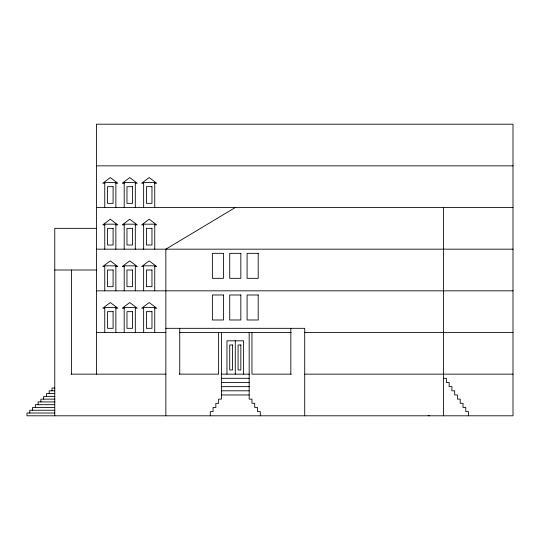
<?xml version="1.0" encoding="UTF-8"?>
<svg xmlns="http://www.w3.org/2000/svg" width="540" height="540" viewBox="0 0 540 540"><rect width="100%" height="100%" fill="white"/><g stroke="black" fill="none" stroke-linecap="round" stroke-linejoin="round"><path stroke-width="0.81" d="M235.285 207.515L165.854 249.169L165.854 415.8M96.431 165.854L513 165.854M104.76 183.215L102.803 183.215L110.315 177.579L117.828 183.215L115.871 183.215M124.2 183.215L122.243 183.215L129.755 177.579L137.268 183.215L135.311 183.215M143.64 183.215L141.683 183.215L149.195 177.579L156.708 183.215L154.751 183.215M96.431 207.515L513 207.515M143.64 224.174L154.751 224.174L154.751 249.169M104.76 224.87L102.803 224.87L110.315 219.233L117.828 224.87L115.871 224.87M124.2 224.87L122.243 224.87L129.755 219.233L137.268 224.87L135.311 224.87M143.64 224.87L141.683 224.87L149.195 219.233L156.708 224.87L154.751 224.87M96.431 228.346L54.77 228.346L54.77 415.8M96.431 249.169L513 249.169M104.76 266.531L102.803 266.531L110.315 260.894L117.828 266.531L115.871 266.531M124.2 266.531L122.243 266.531L129.755 260.894L137.268 266.531L135.311 266.531M143.64 266.531L141.683 266.531L149.195 260.894L156.708 266.531L154.751 266.531M54.77 270L96.431 270M96.431 290.831L513 290.831M104.76 308.185L102.803 308.185L110.315 302.549L117.828 308.185L115.871 308.185M124.2 308.185L122.243 308.185L129.755 302.549L137.268 308.185L135.311 308.185M143.64 308.185L141.683 308.185L149.195 302.549L156.708 308.185L154.751 308.185M165.854 328.32L304.715 328.32L304.715 415.8M96.431 332.485L165.854 332.485M179.321 332.485L291.249 332.485M304.715 332.485L513 332.485M71.064 374.146L165.854 374.146M179.246 374.146L218.626 374.146L218.626 332.485M221.096 374.146L249.473 374.146M291.323 374.146L251.951 374.146L251.951 332.485M304.715 374.146L513 374.146M221.4 378.311L249.169 378.311M443.57 378.311L446.351 378.311L446.351 382.475L449.125 382.475L449.125 386.64L451.906 386.64L451.906 390.805L454.68 390.805L454.68 394.97L457.454 394.97L457.454 399.134L460.235 399.134L460.235 403.306L463.01 403.306L463.01 407.471L465.791 407.471L465.791 411.635L468.565 411.635L468.565 415.8M221.4 382.475L249.169 382.475M221.4 386.64L249.169 386.64M54.77 388.031L51.995 388.031L51.995 390.805M54.77 390.805L49.214 390.805L49.214 393.586M221.4 390.805L249.169 390.805M54.77 393.586L46.44 393.586L46.44 396.36M221.4 394.97L249.169 394.97M54.77 396.36L43.666 396.36L43.666 399.134M54.77 399.134L40.885 399.134L40.885 401.915M54.77 401.915L38.111 401.915L38.111 404.69M54.77 404.69L35.33 404.69L35.33 407.471M54.77 407.471L32.555 407.471L32.555 410.245M54.77 410.245L29.774 410.245L29.774 413.026M54.77 413.026L27 413.026L27 415.8L513 415.8L513 124.2L96.431 124.2L96.431 374.146M428.031 415.49L429.685 415.8M443.57 207.515L443.57 415.8M290.831 328.32L290.831 374.146M260.28 415.8L260.28 411.635L257.506 411.635L257.506 407.471L254.725 407.471L254.725 403.306L251.951 403.306L251.951 399.134L249.169 399.134L249.169 332.485M243.614 374.146L243.614 340.814L226.955 340.814L226.955 374.146M235.285 340.814L235.285 374.146M221.4 332.485L221.4 399.134L218.626 399.134L218.626 403.306L215.845 403.306L215.845 407.471L213.071 407.471L213.071 411.635L210.29 411.635L210.29 415.8M179.746 328.32L179.746 374.146M154.751 207.515L154.751 182.52L143.64 182.52L143.64 207.515M154.751 290.831L154.751 265.835L143.64 265.835L143.64 290.831M154.751 332.485L154.751 307.49L143.64 307.49L143.64 332.485M143.64 223.398L143.64 249.169M135.311 207.515L135.311 182.52L124.2 182.52L124.2 207.515M135.311 249.169L135.311 224.174L124.2 224.174L124.2 249.169M135.311 290.831L135.311 265.835L124.2 265.835L124.2 290.831M135.311 332.485L135.311 307.49L124.2 307.49L124.2 332.485M115.871 207.515L115.871 182.52L104.76 182.52L104.76 207.515M115.871 249.169L115.871 224.174L104.76 224.174L104.76 249.169M115.871 290.831L115.871 265.835L104.76 265.835L104.76 290.831M115.871 332.485L115.871 307.49L104.76 307.49L104.76 332.485M71.435 270L71.435 374.146M113.09 186.685L107.534 186.685L107.534 203.351L113.09 203.351L113.09 186.685M132.53 186.685L126.974 186.685L126.974 203.351L132.53 203.351L132.53 186.685M151.97 186.685L146.414 186.685L146.414 203.351L151.97 203.351L151.97 186.685M113.09 228.346L107.534 228.346L107.534 245.005L113.09 245.005L113.09 228.346M132.53 228.346L126.974 228.346L126.974 245.005L132.53 245.005L132.53 228.346M151.97 228.346L146.414 228.346L146.414 245.005L151.97 245.005L151.97 228.346M223.486 253.334L212.375 253.334L212.375 278.329L223.486 278.329L223.486 253.334M240.84 253.334L229.73 253.334L229.73 278.329L240.84 278.329L240.84 253.334M258.194 253.334L247.091 253.334L247.091 278.329L258.194 278.329L258.194 253.334M113.09 270L107.534 270L107.534 286.666L113.09 286.666L113.09 270M132.53 270L126.974 270L126.974 286.666L132.53 286.666L132.53 270M151.97 270L146.414 270L146.414 286.666L151.97 286.666L151.97 270M223.486 294.995L212.375 294.995L212.375 319.99L223.486 319.99L223.486 294.995M240.84 294.995L229.73 294.995L229.73 319.99L240.84 319.99L240.84 294.995M258.194 294.995L247.091 294.995L247.091 319.99L258.194 319.99L258.194 294.995M113.09 311.654L107.534 311.654L107.534 328.32L113.09 328.32L113.09 311.654M132.53 311.654L126.974 311.654L126.974 328.32L132.53 328.32L132.53 311.654M151.97 311.654L146.414 311.654L146.414 328.32L151.97 328.32L151.97 311.654M232.511 344.986L229.73 344.986L229.73 369.974L232.511 369.974L232.511 344.986M240.84 344.986L238.066 344.986L238.066 369.974L240.84 369.974L240.84 344.986"/></g></svg>
